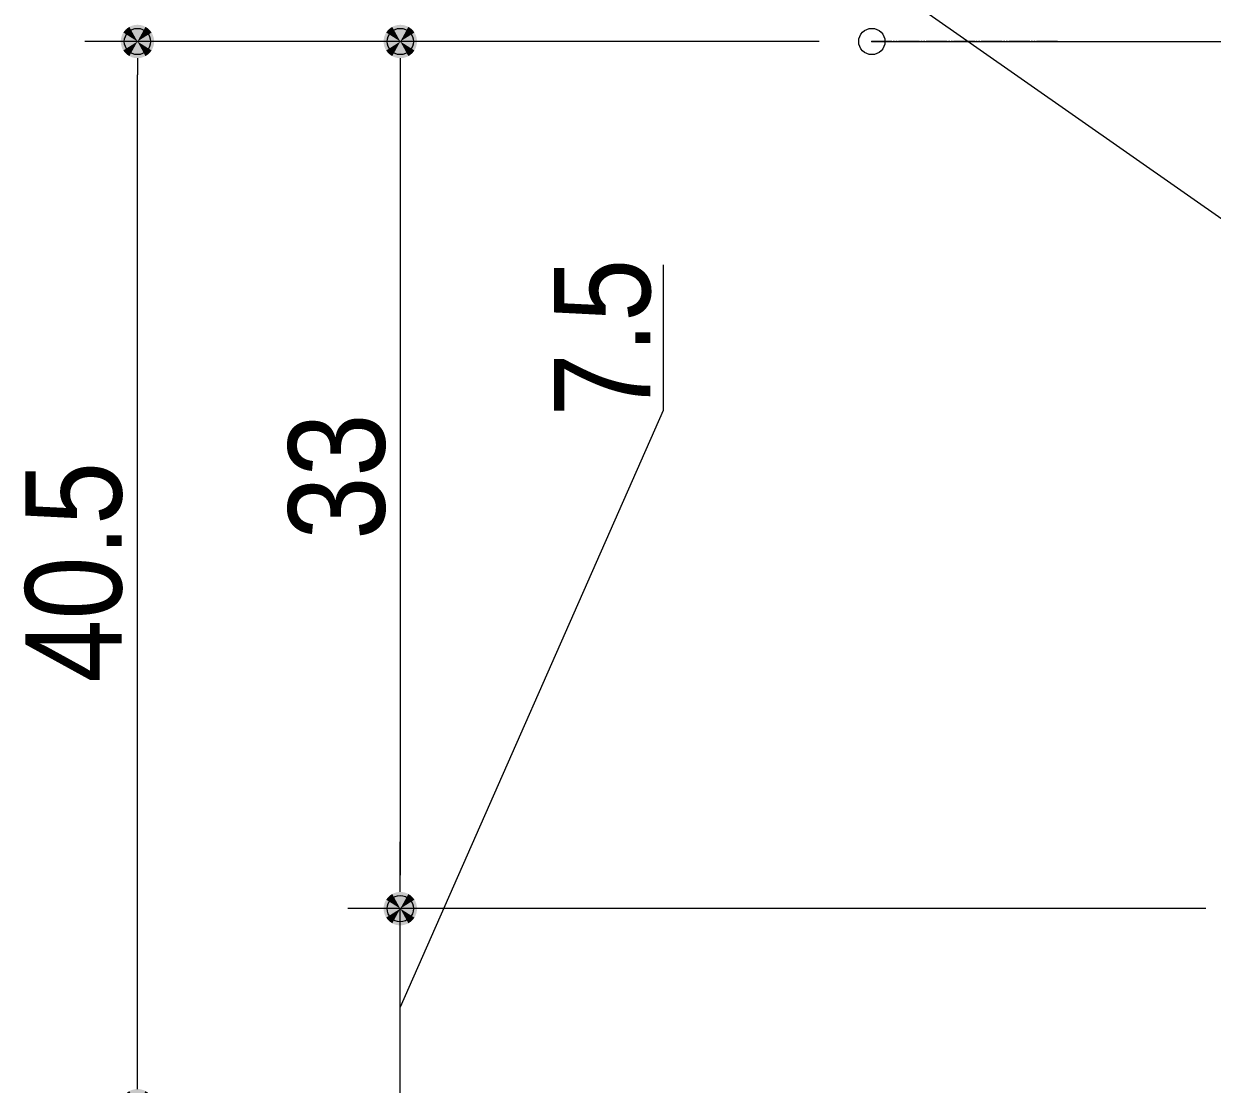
# Model space of a CAD drawing. Units: millimetres, scale not verified, with parts at other scales. Extents: x -6062 to 6062, y -3045 to 3045.
# Drawn here: x -218.9 to 233.2, y 603.2 to 1006.7 of the extents above; entities that cross this region are included whole.
import ezdxf
from ezdxf.enums import TextEntityAlignment as Align

# ---------------------------------------------------------------- set-up
doc = ezdxf.new("R2010")
doc.units = ezdxf.units.MM
doc.header["$LTSCALE"] = 20
doc.header["$PDMODE"] = 32
doc.header["$PDSIZE"] = 10
doc.linetypes.add('USER2', pattern=[10.5, 8, -0.5, 0.5, -0.5, 0.5, -0.5])
for name, color, linetype, lineweight in [('0-0_2寸法-3', 7, 'Continuous', 15), ('0-1_2寸法-1', 7, 'Continuous', 15), ('0-2_0', 7, 'Continuous', 25), ('0-4_2寸法-2', 7, 'Continuous', 15), ('0-5_3一般', 7, 'Continuous', 15)]:
    doc.layers.add(name, color=color, linetype=linetype, lineweight=lineweight)
doc.layers.add('0-3_Defpoints', color=7, linetype='Continuous')
doc.styles.add('ＭＳ Ｐゴシック', font='')
doc.styles.get('ＭＳ Ｐゴシック').set_extended_font_data('MS PGothic')

# ---------------------------------------------------------------- blocks, each defined once
blk = doc.blocks.new('_Dot')
at = {"layer": '0-2_0'}
blk.add_line((-10, 0), (-20, 0), dxfattribs=at)
for points in [[(0, 0), (-7.29, 6.85), (-6.37, 7.71)], [(0, 0), (-6.37, 7.71), (-5.36, 8.44)], [(0, 0), (-5.36, 8.44), (-4.26, 9.05)], [(0, 0), (-4.26, 9.05), (-3.09, 9.51)], [(0, 0), (-3.09, 9.51), (-1.87, 9.82)], [(0, 0), (-1.87, 9.82), (-0.63, 9.98)], [(0, 0), (-0.63, 9.98), (0.63, 9.98)], [(0, 0), (0.63, 9.98), (1.87, 9.82)], [(0, 0), (1.87, 9.82), (3.09, 9.51)], [(0, 0), (3.09, 9.51), (4.26, 9.05)], [(0, 0), (4.26, 9.05), (5.36, 8.44)], [(0, 0), (5.36, 8.44), (6.37, 7.71)], [(0, 0), (6.37, 7.71), (7.29, 6.85)], [(0, 0), (-10, 0), (-9.92, 1.25)], [(0, 0), (-9.92, -1.25), (-10, 0)], [(0, 0), (-9.92, 1.25), (-9.69, 2.49)], [(0, 0), (-9.69, -2.49), (-9.92, -1.25)], [(0, 0), (-9.69, 2.49), (-9.3, 3.68)], [(0, 0), (-9.3, -3.68), (-9.69, -2.49)], [(0, 0), (-9.3, 3.68), (-8.76, 4.82)], [(0, 0), (-8.76, -4.82), (-9.3, -3.68)], [(0, 0), (-8.76, 4.82), (-8.09, 5.88)], [(0, 0), (-8.09, -5.88), (-8.76, -4.82)], [(0, 0), (-8.09, 5.88), (-7.29, 6.85)], [(0, 0), (-7.29, -6.85), (-8.09, -5.88)], [(0, 0), (-6.37, -7.71), (-7.29, -6.85)], [(0, 0), (-5.36, -8.44), (-6.37, -7.71)], [(0, 0), (-4.26, -9.05), (-5.36, -8.44)], [(0, 0), (-3.09, -9.51), (-4.26, -9.05)], [(0, 0), (-1.87, -9.82), (-3.09, -9.51)], [(0, 0), (-0.63, -9.98), (-1.87, -9.82)], [(0, 0), (0.63, -9.98), (-0.63, -9.98)], [(0, 0), (7.29, 6.85), (8.09, 5.88)], [(0, 0), (8.09, 5.88), (8.76, 4.82)], [(0, 0), (8.76, 4.82), (9.3, 3.68)], [(0, 0), (9.3, 3.68), (9.69, 2.49)], [(0, 0), (9.69, 2.49), (9.92, 1.25)], [(0, 0), (9.92, 1.25), (10, 0)], [(0, 0), (1.87, -9.82), (0.63, -9.98)], [(0, 0), (3.09, -9.51), (1.87, -9.82)], [(0, 0), (4.26, -9.05), (3.09, -9.51)], [(0, 0), (5.36, -8.44), (4.26, -9.05)], [(0, 0), (6.37, -7.71), (5.36, -8.44)], [(0, 0), (7.29, -6.85), (6.37, -7.71)], [(0, 0), (8.09, -5.88), (7.29, -6.85)], [(0, 0), (8.76, -4.82), (8.09, -5.88)], [(0, 0), (9.3, -3.68), (8.76, -4.82)], [(0, 0), (9.69, -2.49), (9.3, -3.68)], [(0, 0), (9.92, -1.25), (9.69, -2.49)], [(0, 0), (10, 0), (9.92, -1.25)]]:
    blk.add_solid(points, dxfattribs=at)
blk = doc.blocks.new('グループ-23')
at = {"layer": '0-5_3一般', "linetype": 'USER2'}
blk.add_line((39236.2, 20000), (37823.7, 20000), dxfattribs=at)
at = {"layer": '0-5_3一般'}
blk.add_line((37823.7, 20000), (59163.7, 20000), dxfattribs=at)
blk = doc.blocks.new('グループ-25')
at = {"layer": '0-5_3一般'}
blk.add_blockref('グループ-23', (0, 0), dxfattribs=at)

msp = doc.modelspace()

# ---------------------------------------------------------------- linework, layer by layer
at = {"layer": '0-0_2寸法-3'}
msp.add_lwpolyline([(240.68, 929.74), (82.86, 1040.25), (-105.43, 1040.25)], dxfattribs=at)
at = {"layer": '0-1_2寸法-1'}
for p, q in [((-95.69, 1000), (-195.69, 1000)), ((83.68, 1000), (-95.69, 1000)), ((-175.69, 607.71), (-175.69, 987.29)), ((-75.69, 987.29), (-75.69, 682.71)), ((230.68, 670), (-95.69, 670))]:
    msp.add_line(p, q, dxfattribs=at)
at = {"layer": '0-3_Defpoints'}
for p in [(-175.69, 1000), (-75.69, 1000), (103.68, 1000), (-75.69, 670), (-75.69, 670)]:
    msp.add_point(p, dxfattribs=at)
at = {"layer": '0-4_2寸法-2'}
for p, q in [((-75.69, 682.71), (-75.69, 695.42)), ((220.68, 670), (-95.69, 670)), ((-75.69, 595), (-75.69, 670))]:
    msp.add_line(p, q, dxfattribs=at)
msp.add_lwpolyline([(24.31, 915.01), (24.31, 859.58), (-75.69, 632.5)], dxfattribs=at)

# ---------------------------------------------------------------- block references
at = {"layer": '0-1_2寸法-1', "xscale": 0.6356201, "yscale": 0.6356201}
for p, rotation in [((-175.69, 1000), 90), ((-75.69, 1000), 90), ((-75.69, 670), 270), ((-175.69, 595), 270)]:
    msp.add_blockref('_Dot', p, dxfattribs=dict(at, rotation=rotation))
at = {"layer": '0-4_2寸法-2', "xscale": 0.6356201, "yscale": 0.6356201, "rotation": 270}
msp.add_blockref('_Dot', (-75.69, 670), dxfattribs=at)
at = {"layer": '0-5_3一般', "xscale": 0.05, "yscale": 0.05}
msp.add_blockref('グループ-25', (-1787.5, 0), dxfattribs=at)

# ---------------------------------------------------------------- texts
at = {"layer": '0-1_2寸法-1', "style": 'ＭＳ Ｐゴシック', "width": 0.9}
for s, p in [('33', (-70.63, 810.41)), ('40.5', (-170.73, 756.01))]:
    msp.add_text(s, height=36.66, rotation=90, dxfattribs=at).set_placement(p, align=Align.BOTTOM_LEFT)
at = {"layer": '0-4_2寸法-2', "style": 'ＭＳ Ｐゴシック', "width": 0.9}
msp.add_text('7.5', height=36.66, rotation=90, dxfattribs=at).set_placement((30.37, 857.32), align=Align.BOTTOM_LEFT)

doc.saveas('drawing.dxf')
